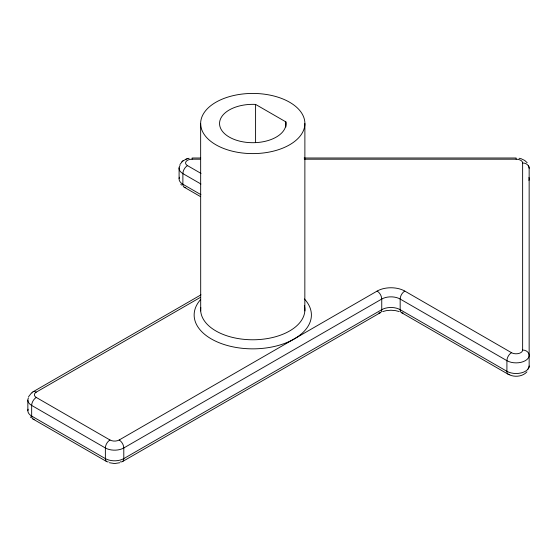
<?xml version="1.0" encoding="UTF-8"?>
<svg xmlns="http://www.w3.org/2000/svg" width="557" height="557" viewBox="0 0 557 557"><rect width="100%" height="100%" fill="white"/><g stroke="black" fill="none" stroke-linecap="round" stroke-linejoin="round"><path stroke-width="0.84" d="M27.85 400.107L27.85 410.746M179.096 167.817L179.096 178.456M304.839 310.931L304.888 123.522A52.114 30.085 0 0 0 226.713 97.461A52.114 30.085 0 0 0 226.713 149.575A52.114 30.085 0 0 0 304.888 123.522M28.546 396.73L31.631 392.776M179.904 164.559L182.557 161.217M526.936 371.853C522.633 376.588 515.197 377.326 509.495 374.91M182.849 160.987L186.498 158.989M181.833 161.815L183.504 160.444M33.016 391.808L200.986 294.827M31.993 393.019A6.517 3.76 60 0 1 36.275 392.128L200.374 297.382M36.275 392.128A6.517 3.76 0 0 0 36.275 397.447L109.973 439.995A6.517 3.76 0 0 0 119.184 439.995L377.138 291.067A19.544 11.286 0 0 1 404.779 291.067L511.514 352.692A6.517 3.76 0 0 0 518.616 353.507A6.517 3.76 0 0 0 522.633 350.033L522.633 162.957A6.517 3.76 0 0 0 516.123 159.198L304.324 159.198M122.443 461.6L380.396 312.665M382.659 311.593L386.321 310.632L390.958 310.228L395.595 310.632L399.258 311.593M187.34 158.71L189.171 158.258M185.92 159.177L187.786 158.564M119.825 462.721L114.582 463.563L109.339 462.721M200.715 158.007L192.095 158.007L192.095 159.198A6.517 3.76 0 0 0 186.08 161.523A6.517 3.76 0 0 0 187.493 165.617L201.021 173.429M304.129 158.007L516.123 158.007L516.123 159.198M192.095 159.198L200.534 159.198M519.047 158.258L520.872 158.696M521.366 158.856L524.715 160.444L527.18 162.728M285.873 121.892A33.225 19.182 0 0 1 253.714 142.696A33.225 19.182 0 0 1 219.562 122.979A33.225 19.182 0 0 1 255.593 104.41L285.873 121.892L285.873 127.017M200.924 184.012L182.884 173.596A13.027 7.52 0 0 1 180.057 165.401M200.924 194.651L182.884 184.235A13.027 7.52 0 0 1 179.403 177.23M184.235 187.215L200.541 196.635M401.52 312.665L508.256 374.29M33.016 419.045L106.714 461.6M30.322 416.914L30.927 417.492M180.83 184.158L181.54 185.084M200.652 123.522L200.701 310.931M528.238 165.513A13.027 7.52 0 0 1 529.15 168.277L529.15 365.991A6.517 5.319 0 0 1 527.695 369.34M255.593 104.41L255.593 142.536M304.352 305.403A52.114 30.085 0 0 1 254.633 339.756A52.114 30.085 0 0 1 200.792 307.541M304.414 298.977A58.631 33.852 0 0 1 253.303 348.849A58.631 33.852 0 0 1 200.631 299.527M529.15 365.991A13.027 7.52 0 0 1 521.108 372.939A13.027 7.52 0 0 1 506.912 371.31L400.17 309.685A13.027 7.52 0 0 0 381.747 309.685L123.793 458.613A6.517 3.76 60 0 1 120.451 461.802M509.822 374.576A6.517 3.76 -60 0 1 506.912 371.31L506.912 360.671A6.517 3.76 -60 0 1 511.514 352.692M403.08 312.95A6.517 3.76 -60 0 1 400.17 309.685L400.17 299.046A6.517 3.76 -60 0 1 404.779 291.067M108.281 461.878A6.517 3.76 -60 0 1 105.37 458.613L31.665 416.065A13.027 7.52 0 0 1 28.128 409.2M34.158 419.351A6.517 3.76 -60 0 1 31.665 416.065L31.665 405.426A13.027 7.52 0 0 1 28.463 397.823M109.973 439.995A6.517 3.76 -60 0 0 105.37 447.974L105.37 458.613A13.027 7.52 0 0 0 123.793 458.613L123.793 447.974A6.517 3.76 60 0 0 119.184 439.995M528.934 177.551A13.027 7.52 0 0 1 529.15 178.915A6.517 5.319 0 0 1 528.899 180.377M522.633 350.033A6.517 5.319 0 0 1 529.15 355.352A13.027 7.52 0 0 1 521.108 362.301A13.027 7.52 0 0 1 506.912 360.671L400.17 299.046A13.027 7.52 0 0 0 381.747 299.046L123.793 447.974A13.027 7.52 0 0 1 105.37 447.974L31.665 405.426A6.517 3.76 -60 0 1 36.275 397.447M522.633 162.957A6.517 5.319 0 0 1 529.15 168.277M185.794 187.5A6.517 3.76 -60 0 1 182.884 184.235L182.884 173.596A6.517 3.76 -60 0 1 187.493 165.617M378.837 312.95A6.517 3.76 60 0 0 381.747 309.685L381.747 299.046A6.517 3.76 60 0 0 377.138 291.067"/></g></svg>
